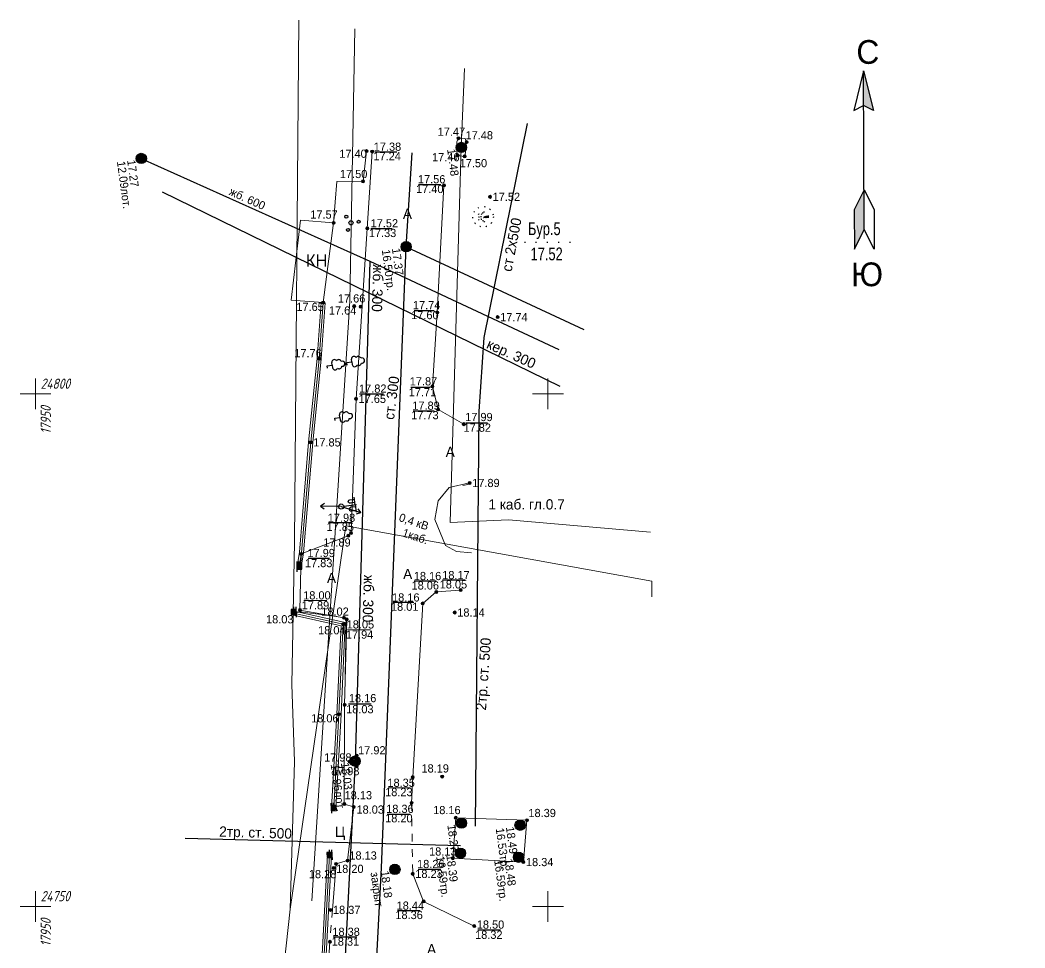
# Model space of a CAD drawing. Header units: metres. Extents: x 17798 to 18902, y 24284 to 24836.
# Drawn here: x 17948.5 to 18046.5, y 24746 to 24836.5 of the extents above; entities that cross this region are included whole.
import ezdxf

# ---------------------------------------------------------------- set-up
doc = ezdxf.new("R2010")
doc.units = ezdxf.units.M
doc.linetypes.add('CONTI', pattern=[1, 0, 1])
doc.linetypes.add('g5_01_5x1_5', pattern=[3, 1.5, -1.5])
for name, color, linetype in [('02_Сетка', 7, 'Continuous'), ('03_Здания и строения', 7, 'Continuous'), ('06_Инженерно-технические сооружения', 7, 'Continuous'), ('07_Объекты электропередачи', 7, 'Continuous'), ('10_Границы покрытий и угодий', 7, 'Continuous'), ('13_Растительность', 7, 'Continuous'), ('14_Ограждения', 7, 'Continuous'), ('19_Горизонтали', 7, 'Continuous'), ('30_Канализация', 7, 'Continuous'), ('31_Водопровод', 7, 'Continuous'), ('32_Теплосеть', 7, 'Continuous'), ('35_Телефон', 7, 'Continuous'), ('38_Кабели высокого напряжения', 7, 'Continuous'), ('44_Крышки колодцев', 7, 'Continuous'), ('45_Номера колодцев', 7, 'Continuous'), ('61_Отметки высоты поверхности', 7, 'Continuous'), ('BORE', 7, 'CONTI')]:
    doc.layers.add(name, color=color, linetype=linetype)
doc.styles.add('LIKE11', font='bm431.shx')
doc.styles.add('LIKE14', font='p131.shx')
doc.styles.add('LIKE17', font='d431.shx')
doc.styles.add('LIKE32', font='peteri.shx')
doc.styles.add('Line_GUGK', font='bm431.ttf', dxfattribs={"height": 1})
doc.styles.add('SHRFT', font='TXT', dxfattribs={"width": 0.75})
doc.styles.get("Standard").update_dxf_attribs({"font": 'SPDS.shx', "oblique": 15, "height": 2})
doc.linetypes.add('133_2', pattern='A,4,[27,GUGK_2005.shx,S=0.800000011920929,R=0,X=0,Y=0],4,-2', length=10)
doc.linetypes.add('g5_119_1', pattern='A,8,-2,[31,GUGK_2005.shx,S=0.2000000029802322,R=0,X=0,Y=0],0.699999988079071,[31,GUGK_2005.shx,S=0.1599999964237213,R=0,X=0,Y=0],6.599999904632568,[31,GUGK_2005.shx,S=0.1599999964237213,R=180.0000050089563,X=0,Y=0],0.699999988079071,[31,GUGK_2005.shx,S=0.2000000029802322,R=180.0000050089563,X=0,Y=0],-2', length=19.99999988079071)
doc.linetypes.add('g5_122_k', pattern='A,2,-2,3,-0.6000000238418579,["К",Line_GUGK,S=2,R=0,X=0,Y=-1],-3,3,-2,8,-2,8,-2,6', length=41.60000002384186)
doc.linetypes.add('g5_122_kl', pattern='A,2,-2,3,-0.6000000238418579,["Кл",Line_GUGK,S=2,R=0,X=0,Y=-1],-5,3,-2,8,-2,8,-2,6', length=43.60000002384186)
doc.linetypes.add('g5_122_t', pattern='A,2,-2,3,-0.6000000238418579,["Т",Line_GUGK,S=2,R=0,X=0,Y=-1],-2.799999952316284,3,-2,8,-2,8,-2,6', length=41.39999997615814)
doc.linetypes.add('g5_122_v', pattern='A,2,-2,3,-0.6000000238418579,["В",Line_GUGK,S=2,R=0,X=0,Y=-1],-2.799999952316284,3,-2,8,-2,8,-2,6', length=41.39999997615814)
doc.linetypes.add('g5_472', pattern='A,0,-8,[25,GUGK_2005.shx,S=0.800000011920929,R=0,X=0,Y=-0.4000000059604645],0', length=8)
doc.linetypes.add('g5_475_1', pattern='A,2.5,[25,GUGK_2005.shx,S=0.800000011920929,R=0,X=0,Y=0],2.5', length=5)

# ---------------------------------------------------------------- blocks, each defined once
blk = doc.blocks.new('g5_115_1')
at = {"color": 0, "flags": 128}
for points in [[(0, 0), (4, 0)], [(3.293582807424627, -0.503222860631241), (4, -9.796850830579018e-16), (3.293582807424627, 0.5032228606312392)]]:
    blk.add_lwpolyline(points, dxfattribs=at)
blk = doc.blocks.new('g5_117sv')
h = blk.add_hatch(color=255)
h.paths.add_polyline_path([(-0.07500000000000001, 0.9219544457292888, 0.3906343281269073), (-0.9250000000000002, 0, 0.1110604181885719), (-0.835935971133566, -0.3960253175808115), (-0.07500000000000012, 0.04330127018922182)])
h.paths.add_polyline_path([(0.07499999999999987, 0.04330127018922178), (0.8359359711335653, -0.3960253175808117, 0.1110604181885719), (0.9249999999999999, 0, 0.3906343281269073), (0.07499999999999998, 0.9219544457292888)])
h.paths.add_polyline_path([(-0.7609359711335658, -0.5259291281484773, 0.5244473814964294), (0.7609359711335655, -0.5259291281484775), (-1.2206457251357e-16, -0.08660254037844396)])
at = {"color": 0, "flags": 128}
for points in [[(0, 1), (0, 0)], [(-1.792641566988417e-16, -1.236580199558515e-16), (-0.8660254037844389, -0.5)], [(0.8660254037844385, -0.5000000000000002), (-1.792641566988417e-16, -1.236580199558515e-16)]]:
    blk.add_lwpolyline(points, dxfattribs=at)
at = {"color": 0}
blk.add_circle((-6.123031769111886e-17, 0), 1, dxfattribs=at)
at = {"style": 'LIKE11', "flags": 8}
for tag, p in [('Номер', (-1.792641566988417e-16, 1.699999988079071)), ('Отметка кольца люка', (5.352844953443398e-16, -2.800000011920929)), ('Отметка земли (возле него)', (5.352844953443398e-16, -4.800000011920929)), ('Верх прокладки', (5.352844953443398e-16, -6.800000011920929)), ('Низ прокладки', (5.352844953443398e-16, -8.800000011920929))]:
    blk.add_attdef(tag, p, '', height=1.600000023841858, dxfattribs=at)
blk = doc.blocks.new('g5_117t')
h = blk.add_hatch(color=255)
h.paths.add_polyline_path([(-0.07500000000000022, -0.07499999999999986), (-0.9219544457292889, -0.0749999999999998, 0.3674260079860687), (-0.07500000000000029, -0.9219544457292886)])
h.paths.add_polyline_path([(0.07499999999999969, -0.9219544457292886, 0.3674260079860687), (0.9219544457292886, -0.07499999999999993), (0.07499999999999979, -0.07499999999999989)])
h.paths.add_polyline_path([(0.9219544457292886, 0.07500000000000005, 0.9219544529914856), (-0.9219544457292889, 0.07500000000000018)])
at = {"color": 0, "flags": 128}
for points in [[(-1, 1.836909530733566e-16), (0.9999999999999999, 1.836909530733566e-16)], [(-2.947132555358722e-16, -0.9999999999999999), (-2.947132555358722e-16, 1.224606353822378e-16)]]:
    blk.add_lwpolyline(points, dxfattribs=at)
at = {"color": 0}
blk.add_circle((-1.110223024625157e-16, 6.123031769111888e-17), 1, dxfattribs=at)
at = {"style": 'LIKE11', "flags": 8}
for tag, p in [('Номер', (-2.947132555358722e-16, 1.699999988079071)), ('Отметка кольца люка', (4.198353965073093e-16, -2.800000011920929)), ('Отметка земли (возле него)', (4.198353965073093e-16, -4.800000011920929)), ('Верх прокладки', (4.198353965073093e-16, -6.800000011920929)), ('Низ прокладки', (4.198353965073093e-16, -8.800000011920929))]:
    blk.add_attdef(tag, p, '', height=1.600000023841858, dxfattribs=at)
blk = doc.blocks.new('g5_395_1')
h = blk.add_hatch(color=0)
h.paths.add_polyline_path([(0.2999999999999997, 1.5, 1), (-0.3000000000000003, 1.5, 1)])
h.paths.add_polyline_path([(-1.599038105676658, -0.7499999999999993, 1), (-0.9990381056766585, -0.7499999999999993, 1)])
h.paths.add_polyline_path([(1.599038105676658, -0.7499999999999993, 1), (0.9990381056766584, -0.7499999999999993, 1)])
at = {"color": 0}
for centre, radius in [((0, 0), 0.4000000059604645), ((-3.216285744678249e-16, 1.5), 0.300000011920929), ((-1.299038105676658, -0.7499999999999993), 0.300000011920929), ((1.299038105676658, -0.7499999999999993), 0.300000011920929)]:
    blk.add_circle(centre, radius, dxfattribs=at)
blk = doc.blocks.new('g5_117v')
h = blk.add_hatch(color=255)
h.paths.add_polyline_path([(-0.9219544457292888, 0.07500000000000012), (0.9219544457292888, 0.075, 0.9219544529914856)])
h.paths.add_polyline_path([(0.9219544457292888, -0.07499999999999998), (-0.9219544457292888, -0.07499999999999987, 0.9219544529914856)])
at = {"color": 0}
blk.add_line((-1, 1.224606353822377e-16), (1, 1.224606353822377e-16), dxfattribs=at)
blk.add_circle((0, 0), 1, dxfattribs=at)
at = {"style": 'LIKE11', "flags": 8}
for tag, p in [('Номер', (0, 1.699999988079071)), ('Отметка кольца люка', (7.145486520431816e-16, -2.800000011920929)), ('Отметка земли (возле него)', (7.145486520431816e-16, -4.800000011920929)), ('Верх прокладки', (7.145486520431816e-16, -6.800000011920929)), ('Низ прокладки', (7.145486520431816e-16, -8.800000011920929))]:
    blk.add_attdef(tag, p, '', height=1.600000023841858, dxfattribs=at)
blk = doc.blocks.new('g5_388_1')
at = {"color": 0, "flags": 128}
blk.add_lwpolyline([(0, 0.99423149460381), (0.513141325947899, 0.99423149460381, 0.7980424165725708), (0.729456388550349, 1.94501724603264, 0.6363283395767212), (0.462796798938016, 2.81074059364795, 0.5330644249916077), (0, 3.5, 0.5330644249916077), (-0.462796798938011, 2.81074059364795, 0.6363283395767212), (-0.729456388550344, 1.94501724603264, 0.7980424165725708), (-0.513141325947899, 0.99423149460381)], format="xyb", dxfattribs=at)
for points in [[(0, 0.99423149460381), (-0.513141325947899, 0.99423149460381)], [(0.5, 0), (0, 0), (0, 0.99423149460381)]]:
    blk.add_lwpolyline(points, dxfattribs=at)
at = {"style": 'LIKE11', "flags": 8}
for tag, p in [('Описание', (-14.18582778595089, 0.838153843312421)), ('Метрические данные', (1.49018894412265, 0.457040420709325))]:
    blk.add_attdef(tag, p, '', height=2, dxfattribs=at)
blk = doc.blocks.new('g5_110_1e')
h = blk.add_hatch(color=255)
edge = h.paths.add_edge_path()
edge.add_arc((0, 0), 0.425000011920929, 0, 360.0000100179126)
at = {"color": 0}
for p, q in [((9.18454765366783e-17, 2.75), (-1.5, 2.75)), ((3.061515884555943e-17, 0.5), (3.061515884555943e-17, 3)), ((-3.061515884555943e-17, 2.75), (1.5, 2.75))]:
    blk.add_line(p, q, dxfattribs=at)
at = {"color": 0, "flags": 128}
for points in [[(-0.3999999999999999, 2.75), (-0.3999999999999999, 1.864005494464025, -1.040015697479248), (-1.1, 1.864005494464025), (-1.1, 2.75)], [(0.4, 2.75), (0.4, 1.864005494464025, 1.040015697479248), (1.1, 1.864005494464025), (1.1, 2.75)]]:
    blk.add_lwpolyline(points, format="xyb", dxfattribs=at)
at = {"color": 0}
blk.add_circle((0, 0), 0.5, dxfattribs=at)
blk = doc.blocks.new('g5_474a_2')
h = blk.add_hatch(color=255)
h.paths.add_polyline_path([(0.425, 0.4249999999999999), (-0.425, 0.425), (-0.425, -0.4249999999999998), (0.4249999999999998, -0.425)])
edge = h.paths.add_edge_path(flags=16)
edge.add_arc((0, 0), 0.1949999928474426, 180.0000050089563, 540.0000013664907)
h = blk.add_hatch(color=0)
edge = h.paths.add_edge_path()
edge.add_arc((0, 0), 0.119999997317791, 0, 360.0000100179126)
at = {"color": 0}
blk.add_line((-6.123031769111886e-17, -0.5), (-6.123031769111886e-17, -1), dxfattribs=at)
at = {"color": 0, "flags": 128}
blk.add_lwpolyline([(0.5000000000000001, 0.4999999999999999), (-0.4999999999999999, 0.4999999999999999), (-0.4999999999999999, -0.4999999999999999), (0.4999999999999999, -0.4999999999999999)], close=True, dxfattribs=at)
blk.add_lwpolyline([(0.4999999999999998, -1), (0.4999999999999998, 0.9999999999999998)], dxfattribs=at)
at = {"color": 0}
blk.add_circle((0, 0), 0.119999997317791, dxfattribs=at)
blk = doc.blocks.new('g5_474a_1')
h = blk.add_hatch(color=255)
h.paths.add_polyline_path([(-0.425, -0.425), (0.425, -0.425), (0.425, 0.4249999999999998), (-0.4249999999999998, 0.425)])
edge = h.paths.add_edge_path(flags=16)
edge.add_arc((0, 0), 0.1949999928474426, 0, 360.0000100179126)
h = blk.add_hatch(color=0)
edge = h.paths.add_edge_path()
edge.add_arc((0, 0), 0.119999997317791, 0, 360.0000100179126)
at = {"color": 0}
blk.add_line((0, 0.5), (0, 1), dxfattribs=at)
at = {"color": 0, "flags": 128}
blk.add_lwpolyline([(-0.5, -0.5), (0.5, -0.5), (0.5, 0.5), (-0.5, 0.5)], close=True, dxfattribs=at)
blk.add_lwpolyline([(0.5, -1), (0.5, 1)], dxfattribs=at)
at = {"color": 0}
blk.add_circle((0, 0), 0.119999997317791, dxfattribs=at)
blk = doc.blocks.new('g5_117d')
h = blk.add_hatch(color=255)
h.paths.add_polyline_path([(0.325, 0.475), (0.3250000000000001, 0.8660254037844387, 0.1814602911472321), (-0.325, 0.8660254037844386), (-0.325, 0.4750000000000001)])
h.paths.add_polyline_path([(-0.7937253933193772, 0.4750000000000001), (-0.475, 0.475), (-0.475, 0.7937253933193772, 0.1236868873238564)])
h.paths.add_polyline_path([(0.4750000000000001, 0.4750000000000001), (0.7937253933193772, 0.4750000000000001, 0.1236868873238564), (0.4750000000000001, 0.7937253933193771)])
h.paths.add_polyline_path([(0.4749999999999999, -0.3250000000000001), (0.8660254037844387, -0.3250000000000001, 0.08999530971050262), (0.925, 0, 0.08999530971050262), (0.8660254037844386, 0.325), (0.475, 0.3250000000000001)])
h.paths.add_polyline_path([(0.325, 0.325), (-0.325, 0.3250000000000001), (-0.3250000000000001, -0.325), (0.3249999999999999, -0.325)])
h.paths.add_polyline_path([(-0.475, 0.3250000000000001), (-0.8660254037844386, 0.3250000000000001, 0.08999530971050262), (-0.925, 0, 0.08999530971050262), (-0.8660254037844386, -0.325), (-0.4750000000000001, -0.325)])
h.paths.add_polyline_path([(-0.4750000000000002, -0.7937253933193771), (-0.4750000000000001, -0.4749999999999999), (-0.7937253933193774, -0.4749999999999998, 0.1236868873238564)])
h.paths.add_polyline_path([(-0.3250000000000002, -0.475), (-0.3250000000000002, -0.8660254037844386, 0.1814602911472321), (0.3249999999999998, -0.8660254037844387), (0.3249999999999998, -0.4749999999999999)])
h.paths.add_polyline_path([(0.7937253933193772, -0.475), (0.4749999999999999, -0.475), (0.4749999999999999, -0.7937253933193774, 0.1236868873238564)])
at = {"color": 0, "flags": 128}
for points in [[(-0.916515138991168, 0.4000000000000001), (0.9165151389911679, 0.4000000000000001)], [(-0.4, 0.9165151389911679), (-0.4, -0.9165151389911681)], [(0.4000000000000001, 0.9165151389911681), (0.4000000000000001, -0.9165151389911681)], [(-0.9165151389911681, -0.3999999999999999), (0.9165151389911679, -0.3999999999999999)]]:
    blk.add_lwpolyline(points, dxfattribs=at)
at = {"color": 0}
blk.add_circle((0, 0), 1, dxfattribs=at)
at = {"style": 'LIKE11', "flags": 8}
for tag, p in [('Номер', (0, 1.699999988079071)), ('Отметка кольца люка', (7.145486520431816e-16, -2.800000011920929)), ('Отметка земли (возле него)', (7.145486520431816e-16, -4.800000011920929)), ('Верх прокладки', (7.145486520431816e-16, -6.800000011920929)), ('Низ прокладки', (7.145486520431816e-16, -8.800000011920929))]:
    blk.add_attdef(tag, p, '', height=1.600000023841858, dxfattribs=at)
blk = doc.blocks.new('g5_117')
h = blk.add_hatch(color=255)
h.paths.add_polyline_path([(-0.5988872319312737, 0.7049532491092559), (0.7049532491092555, -0.5988872319312739, 0.1778988540172577), (0.925, 0, 0.6392149925231934)])
h.paths.add_polyline_path([(-0.704953249109256, 0.598887231931274, 0.1778988540172577), (-0.925, 0, 0.6392149925231934), (0.5988872319312736, -0.704953249109256)])
at = {"color": 0, "flags": 128}
blk.add_lwpolyline([(0.7071067811865475, -0.7071067811865479), (-0.7071067811865475, 0.7071067811865476)], dxfattribs=at)
at = {"color": 0}
blk.add_circle((0, 0), 1, dxfattribs=at)
at = {"style": 'LIKE11', "flags": 8}
for tag, p, height in [('Номер', (-5.92088016660944e-16, 1.699999988079071), 1.600000023841858), ('Текст', (1.777684914136508, -0.8024479232955908), 2), ('Отметка кольца люка', (1.224606353822377e-16, -2.800000011920929), 1.600000023841858), ('Отметка земли (возле него)', (1.224606353822377e-16, -4.800000011920929), 1.600000023841858), ('Верх прокладки', (1.224606353822377e-16, -6.800000011920929), 1.600000023841858), ('Низ прокладки', (1.224606353822377e-16, -8.800000011920929), 1.600000023841858)]:
    blk.add_attdef(tag, p, '', height=height, dxfattribs=at)
blk = doc.blocks.new('g5_012')
at = {"color": 92, "linetype": 'ByBlock', "lineweight": -2}
for p, q in [((0, -3), (0, 3)), ((-3, 0), (3, 0))]:
    blk.add_line(p, q, dxfattribs=at)
blk = doc.blocks.new('g5_330')
at = {"linetype": 'ByBlock', "lineweight": -2}
blk.add_hatch(color=0, dxfattribs=at).paths.add_polyline_path([(-0.3, 0, 1), (0.3, 0, 1)])
at = {"color": 0, "linetype": 'ByBlock', "lineweight": -2}
blk.add_circle((0, 0), 0.3, dxfattribs=at)
at = {"color": 0, "linetype": 'ByBlock', "lineweight": 15, "flags": 12}
for tag, p in [('number', (-7.619999885559082, -0.800000011920929)), ('z', (0.5, -0.800000011920929))]:
    blk.add_attdef(tag, p, '', height=1.600000023841858, dxfattribs=at)
blk = doc.blocks.new('A$C382B7D53')
for points in [[(0, 7.8125), (0.625, 7.5), (0, 10)], [(0, 2.5), (-0.625, 1.25), (-0.625, -1.25), (0, 0)]]:
    blk.add_hatch(color=0).paths.add_polyline_path(points)
at = {"color": 0}
blk.add_line((0, 0), (0, 10), dxfattribs=at)
for points in [[(0, 10), (-0.625, 7.5), (0, 7.8125)], [(0, 10), (0.625, 7.5), (0, 7.8125)], [(0, 2.5), (-0.625, 1.25), (-0.625, -1.25), (0, 0)], [(0, 2.5), (0.625, 1.25), (0.625, -1.25), (0, 0)]]:
    blk.add_lwpolyline(points, dxfattribs=at)
at = {"color": 0, "style": 'LIKE17'}
for s, p in [('С', (-0.4412730571268639, 10.445913590695)), ('Ю', (-0.8493993782390135, -3.584427404883172))]:
    blk.add_text(s, height=1.5, dxfattribs=at).set_placement(p)
blk = doc.blocks.new('BL_985')
at = {"color": 0}
for radius in [2, 1, 0.8, 0.6, 0.4, 0.2]:
    blk.add_circle((0, 0), radius, dxfattribs=at)

msp = doc.modelspace()

# ---------------------------------------------------------------- linework, layer by layer
at = {"layer": '03_Здания и строения', "color": 7, "linetype": 'Continuous', "lineweight": 20, "ltscale": 0.5, "flags": 128}
msp.add_lwpolyline([(17979.089, 24816.689), (17978.06700004482, 24808.91800009155), (17974.95089413071, 24809.1408737793), (17975.86785842323, 24816.95340927386), (17979.089, 24816.689)], dxfattribs=at)
at = {"layer": '06_Инженерно-технические сооружения', "color": 7, "linetype": 'Continuous', "lineweight": 20, "ltscale": 0.5, "flags": 128}
for points in [[(17991.273, 24824.947), (17991.1099999975, 24824.58399999452), (17991.12000000286, 24823.60699996662), (17991.18299999642, 24823.27400002193), (17991.86500000763, 24823.18099996758), (17991.95999997664, 24823.51700005245), (17992.06300002146, 24824.56799999189), (17991.92321371842, 24824.9193069109), (17991.273, 24824.947)], [(17980.641, 24764.126), (17981.3340000186, 24764.71899999475), (17981.34400000906, 24763.67999999023), (17980.641, 24764.126)], [(17997.601, 24754.33), (17990.71100013351, 24754.70000000477), (17991.00399987793, 24758.65299995423), (17997.94899998999, 24758.41099985123), (17997.601, 24754.33)]]:
    msp.add_lwpolyline(points, dxfattribs=at)
at = {"layer": '10_Границы покрытий и угодий', "color": 7, "linetype": 'Continuous', "lineweight": 20, "ltscale": 0.5, "flags": 128}
for points in [[(17982.849, 24823.645), (17982.37299998903, 24816.15399982452), (17981.27100005054, 24799.52200080872), (17980.78900005722, 24786.42700149536), (17980.51499988937, 24786.1630015564), (17975.92600014114, 24784.395), (17975.79899980926, 24778.91500045776), (17980.09599997902, 24778.1630015564), (17980.35999991798, 24778.00400115967), (17980.15899994278, 24769.66699935913), (17980.13100006485, 24759.99100067139), (17981.05299999618, 24759.70600082398), (17980.44499995613, 24754.47600128174), (17979.33100011253, 24754.1509967041), (17978.97257616424, 24749.65919067383)], [(17989.853, 24820.345), (17989.20300002384, 24807.94999954224), (17988.72699995327, 24800.73700019837), (17989.27999998617, 24798.49300071716), (17991.77400000381, 24797.05499908447)], [(17992.35798806309, 24791.31543654018), (17990.37374073624, 24790.87312170677), (17989.28840488553, 24789.57966917567), (17988.96674031376, 24787.75542014651), (17990.01261014104, 24785.2184478622), (17991.05997604489, 24784.61375063472), (17992.53625335157, 24784.48459309154)], [(17991.478, 24780.866), (17989.10500009346, 24780.68099999762), (17987.77900011825, 24779.56100005245), (17986.80999977875, 24762.61500054932), (17986.68899996567, 24760.09199983216)], [(17986.804, 24753.18), (17987.87100003147, 24750.49200003624), (17992.80300007248, 24748.08999984741)], [(17978.724, 24746.544), (17978.08999999666, 24736.86500009918), (17977.26099994087, 24724.00999960327), (17976.65700008774, 24714.82500013733), (17977.59700002575, 24714.07800039673), (17976.44400002861, 24712.59999975586), (17975.12800004387, 24711.16200003052), (17973.45400001907, 24709.93599829102), (17972.38399984741, 24709.59999975586), (17971.27500011825, 24709.50900015259)]]:
    msp.add_lwpolyline(points, dxfattribs=at)
at = {"layer": '10_Границы покрытий и угодий', "color": 7, "linetype": 'g5_01_5x1_5', "lineweight": 20, "ltscale": 0.5, "flags": 128}
for points in [[(17986.689, 24760.092), (17986.80400000208, 24753.17999982071)], [(17978.97257622804, 24749.65918841312), (17978.72400000419, 24746.5440000529)]]:
    msp.add_lwpolyline(points, dxfattribs=at)
at = {"layer": '14_Ограждения', "color": 7, "linetype": 'g5_475_1', "lineweight": 20, "ltscale": 0.5, "flags": 128}
msp.add_lwpolyline([(17979.089, 24816.689), (17979.39698023939, 24820.73031793976), (17981.95799995804, 24820.75099979782), (17982.30200005913, 24823.69400011444)], dxfattribs=at)
at = {"layer": '14_Ограждения', "color": 7, "linetype": 'Continuous', "lineweight": 20, "ltscale": 0.5, "flags": 128}
for points in [[(17975.54147288942, 24783.17635350719), (17975.76029876241, 24784.55495657444), (17976.64883682871, 24795.2933745575), (17977.479716815, 24803.45619537354), (17977.86749974632, 24808.93212844849)], [(17975.93652711058, 24783.11364649281), (17976.15770123148, 24784.50704349995), (17977.04716304684, 24795.25662567139), (17977.87828318024, 24803.42180587769), (17978.26650039101, 24808.90387298584)], [(17978.89331712353, 24759.61025834323), (17979.40926087427, 24768.76126100921), (17979.80844361115, 24777.37066175842), (17975.17344052124, 24778.41243460083), (17975.03409296799, 24778.6045847168)], [(17979.29268287647, 24759.58774165676), (17979.80873907137, 24768.74073984527), (17980.22355634499, 24777.68733885193), (17975.40855938721, 24778.76956655884), (17975.35790664482, 24778.83941366577)], [(17971.72473429719, 24719.89747752166), (17976.72019235992, 24719.28687511301), (17977.91163437271, 24736.77283029175), (17978.89271109009, 24755.01626138306)], [(17971.77326570281, 24720.29452247834), (17976.34980718994, 24719.7351249001), (17977.51236526871, 24736.7971680603), (17978.49328844452, 24755.03773812866)]]:
    msp.add_lwpolyline(points, dxfattribs=at)
at = {"layer": '14_Ограждения', "color": 7, "linetype": 'g5_472', "lineweight": 20, "ltscale": 0.5, "flags": 128}
for points in [[(17975.739, 24783.145), (17975.95899999881, 24784.53100003719), (17976.84799996758, 24795.27500011444), (17977.67900005722, 24803.43900062561), (17978.06700006867, 24808.91800071716)], [(17979.093, 24759.599), (17979.60899997282, 24768.75100042724), (17980.01599997807, 24777.52900030517), (17975.29099995422, 24778.59100057983), (17975.19599992561, 24778.72199919128)], [(17971.749, 24720.096), (17976.53499977493, 24719.51100002146), (17977.71199982071, 24736.78499917603), (17978.6929997673, 24755.02699975586)]]:
    msp.add_lwpolyline(points, dxfattribs=at)
at = {"layer": '19_Горизонтали', "color": 42, "linetype": 'Continuous', "lineweight": 20, "ltscale": 0.5, "elevation": 18, "flags": 128}
msp.add_lwpolyline([(17992.34959909295, 24791.19849720989), (17991.6889545617, 24791.06168690716)], dxfattribs=at)
for points in [[(17979.41393014764, 24778.28235951458), (17976.05437883093, 24778.72225025247, 0.0992095097899437), (17975.53070566033, 24778.68680897747), (17975.27242013787, 24778.61661854778)], [(17980.16200754022, 24778.12324086223), (17980.22934457635, 24778.04694691692, -0.1860496252775192), (17980.2953925964, 24777.86890140669), (17980.2274677453, 24772.50709095989)], [(17981.27159616326, 24763.89637318645), (17981.24750253533, 24764.11973134075, 0.5196579694747925), (17981.02147878492, 24764.24463344581), (17981.01955148553, 24764.24369374309, 0.609620988368988), (17981.01493654241, 24764.03594763988), (17981.27159616326, 24763.89637318645)]]:
    msp.add_lwpolyline(points, format="xyb", dxfattribs=at)
at = {"layer": '30_Канализация', "color": 42, "linetype": 'g5_122_kl', "lineweight": 30, "ltscale": 0.5, "flags": 128}
for points in [[(17960.3251893347, 24822.9784456083), (17982.62037633116, 24812.94743116586)], [(17982.62037618556, 24812.94743083299), (17981.17599995532, 24764.18200038255)], [(17982.62037618556, 24812.94743083299), (18001.0715575973, 24804.34350035966)], [(17981.176, 24764.182), (17973.76000011063, 24619.6879967041), (18068.14867913818, 24564.86696704102), (18224.58759057617, 24482.32741625977), (18357.92499291992, 24375.33501513672), (18432.45169580078, 24314.74266894531), (18453.23700463867, 24297.96999438477), (18504.48727929687, 24313.98333056641), (18591.35513818359, 24418.31029589844), (18643.87698876953, 24411.19551928711), (18665.86996972656, 24407.07601245117), (18685.74106347656, 24402.10665209961)]]:
    msp.add_lwpolyline(points, dxfattribs=at)
at = {"layer": '30_Канализация', "color": 12, "linetype": 'g5_122_k', "lineweight": 30, "ltscale": 0.5, "flags": 128}
msp.add_lwpolyline([(17962.34829779297, 24819.72900091764), (18001.15298147827, 24800.75335966703)], dxfattribs=at)
at = {"layer": '31_Водопровод', "color": 94, "linetype": 'g5_122_v', "lineweight": 30, "ltscale": 0.5, "flags": 128}
for points in [[(17976.51225353481, 24598.31155924671), (17978.20799995662, 24617.69399981373), (17978.02100003959, 24619.72599940174), (17978.29900003673, 24650.02900080555), (17979.82599998714, 24670.54199747913), (17981.53937793971, 24711.39112620228), (17983.77367473842, 24753.75099711292), (17986.16100002528, 24814.36400370472), (17986.75273777248, 24823.51189188831)], [(17986.161, 24814.364), (18003.51280664063, 24806.27271620178)]]:
    msp.add_lwpolyline(points, dxfattribs=at)
at = {"layer": '32_Теплосеть', "color": 5, "linetype": 'g5_122_t', "lineweight": 30, "ltscale": 0.5, "flags": 128}
for points in [[(17997.97148565245, 24826.38939633424), (17993.7534060855, 24805.49168362672), (17993.23994878722, 24798.2721210962), (17992.89259437514, 24757.83862271363)], [(17991.465, 24755.92611322791), (17964.59910186768, 24756.6416408816)]]:
    msp.add_lwpolyline(points, dxfattribs=at)
at = {"layer": '35_Телефон', "color": 6, "linetype": '133_2', "lineweight": 20, "ltscale": 0.5, "flags": 128}
msp.add_lwpolyline([(18009.99029605208, 24786.52216760218), (17996.14864413558, 24787.73315648138), (17990.44902484236, 24787.44766757786), (17991.5460001689, 24824.04900018274), (17991.85049693404, 24831.76589623987)], dxfattribs=at)
at = {"layer": '38_Кабели высокого напряжения', "color": 1, "linetype": 'g5_119_1', "lineweight": 20, "ltscale": 0.5, "flags": 128}
for points in [[(17975.67962440712, 24836.47405348148), (17975.26863551003, 24785.54766569462), (17975.00059929353, 24771.66339216556), (17975.26863551003, 24764.13156996097), (17974.84801348907, 24749.72677717533)], [(17981.14324014501, 24835.63608519445), (17980.66726874427, 24809.04448859106), (17976.94719283895, 24750.54586760412)], [(18010.13549963208, 24780.22104768253), (18010.13750537168, 24781.72756390072), (17980.29149786206, 24787.12702683903), (17974.84801260205, 24749.72677354313)], [(17952.1093523928, 24719.62296037174), (17971.21985272849, 24716.3755314777), (17974.84801320517, 24749.72677354313)]]:
    msp.add_lwpolyline(points, dxfattribs=at)
at = {"layer": '61_Отметки высоты поверхности', "flags": 128}
for points in [[(17983.09906765197, 24823.62090348691), (17985.24121506459, 24823.61364197025)], [(17987.35200378209, 24820.42349248793), (17989.53590491547, 24820.42893862541)], [(17982.70432946592, 24816.14924130065), (17984.80790007133, 24816.14107209441)], [(17986.95428990554, 24808.1546196319), (17988.90037636854, 24808.14735811525)], [(17981.62555613426, 24800.00116558608), (17983.94152610176, 24800.00116558608)], [(17986.62151521643, 24800.66763736923), (17988.48954037541, 24800.67308350672)], [(17986.85509400209, 24798.35544944166), (17988.90284169823, 24798.36634171663)], [(17991.97808653009, 24797.17914350942), (17994.09844939276, 24797.16946148722)], [(17978.57215160672, 24787.46120110896), (17980.81868332123, 24787.46120110896)], [(17976.59872467855, 24783.97686904946), (17978.69972349681, 24783.97686904946)], [(17986.95679684297, 24781.75139800557), (17989.08283276553, 24781.76671526726)], [(17989.72286738176, 24781.85147078194), (17991.90404544639, 24781.85453423427)], [(17976.19355728372, 24779.84772190643), (17978.42102751703, 24779.86406031891)], [(17984.88971031601, 24779.68023948231), (17986.91975806531, 24779.68023948231)], [(17980.45425217983, 24777.00771248715), (17982.6980608256, 24776.99682021216)], [(17980.54999662162, 24769.76611644547), (17982.7638515112, 24769.76611644547)], [(17984.41162747406, 24761.58336770635), (17986.56012871376, 24761.5956215157)], [(17984.30134318989, 24759.01672413271), (17986.55604411064, 24759.00583185774)], [(17987.32478621467, 24753.63685939604), (17989.54136417299, 24753.63685939604)], [(17985.33332787941, 24749.6038054829), (17987.52369630107, 24749.60993238758)], [(17979.03077686489, 24747.0312068306), (17981.35446219385, 24747.0312068306)], [(17993.14921594436, 24747.7206437597), (17995.37532464329, 24747.70838995036)]]:
    msp.add_lwpolyline(points, dxfattribs=at)
at = {"layer": 'BORE', "color": 5}
msp.add_line((17997.69472347771, 24814.80561169824), (18002.28847347771, 24814.80561169824), dxfattribs=at)

# ---------------------------------------------------------------- block references
at = {"xscale": 1.546400786235092, "yscale": 1.546400786235092, "zscale": 1.546400786235092, "rotation": 0.2732442441162334}
msp.add_blockref('A$C382B7D53', (18030.84890078145, 24816.04904847657), dxfattribs=at)
at = {"layer": '02_Сетка', "color": 92, "linetype": 'Continuous', "lineweight": 15, "ltscale": 0.5, "xscale": 0.5, "yscale": 0.5}
for p in [(17950, 24800), (18000, 24800), (17950, 24750), (18000, 24750)]:
    msp.add_blockref('g5_012', p, dxfattribs=at)
at = {"layer": '07_Объекты электропередачи', "color": 7, "linetype": 'Continuous', "lineweight": 20, "xscale": 0.5, "yscale": 0.5, "zscale": 0.5}
for name, rotation in [('g5_115_1', 178.7974545829272), ('g5_110_1e', 277.5631784342272), ('g5_115_1', 343.1608889589199)]:
    msp.add_blockref(name, (17979.822, 24789.016, 17.914), dxfattribs=dict(at, rotation=rotation))
at = {"layer": '13_Растительность', "color": 92, "linetype": 'Continuous', "lineweight": 20, "xscale": 0.5, "yscale": 0.5, "zscale": 0.5, "rotation": 277.5631784342272}
for name, p in [('g5_395_1', (17980.78, 24816.699, 17.573)), ('g5_388_1', (17980.371, 24803.063, 17.698)), ('g5_388_1', (17978.462, 24802.75, 17.599)), ('g5_388_1', (17979.194, 24797.651, 17.659))]:
    msp.add_blockref(name, p, dxfattribs=at)
at = {"layer": '14_Ограждения', "color": 7, "linetype": 'Continuous', "lineweight": 20, "xscale": 0.5, "yscale": 0.5, "zscale": 0.5}
for name, p, rotation in [('g5_474a_2', (17975.739, 24783.145, 17.882), 180.5641203504204), ('g5_474a_1', (17975.196, 24778.722, 17.889), 0.5641563225990431), ('g5_474a_2', (17979.093, 24759.599, 18.198), 182.5631254751863), ('g5_474a_1', (17978.693, 24755.027, 18.245), 2.563161447365001)]:
    msp.add_blockref(name, p, dxfattribs=dict(at, rotation=rotation))
at = {"layer": '44_Крышки колодцев', "color": 7, "linetype": 'Continuous', "lineweight": 20, "xscale": 0.5, "yscale": 0.5, "zscale": 0.5, "rotation": 277.5631784342272}
for name, p in [('g5_117sv', (17991.546, 24824.049, 17.483)), ('g5_117d', (17960.3251893347, 24822.9784456083, 17.27)), ('g5_117v', (17986.161, 24814.364, 17.373)), ('g5_117d', (17981.176, 24764.182, 18.033)), ('g5_117t', (17991.566, 24758.123, 18.27)), ('g5_117t', (17997.28, 24757.921, 18.494)), ('g5_117t', (17991.465, 24755.187, 18.385)), ('g5_117t', (17997.128, 24754.8, 18.48)), ('g5_117', (17985.069, 24753.615, 18.183))]:
    msp.add_blockref(name, p, dxfattribs=at)
at = {"layer": '61_Отметки высоты поверхности', "color": 7, "linetype": 'Continuous', "lineweight": 20, "xscale": 0.5, "yscale": 0.5, "zscale": 0.5}
for p in [(17991.273, 24824.947, 17.468), (17992.063, 24824.568, 17.476), (17982.302, 24823.694, 17.398), (17982.849, 24823.645, 17.235), (17991.183, 24823.274, 17.463), (17991.865, 24823.181, 17.495), (17981.958, 24820.751, 17.496), (17989.853, 24820.345, 17.404), (17994.348, 24819.233, 17.52), (17979.089, 24816.689, 17.566), (17982.373, 24816.154, 17.331), (17978.067, 24808.918, 17.65), (17981.089, 24808.578, 17.644), (17981.727, 24808.512, 17.663), (17989.203, 24807.95, 17.605), (17995.086, 24807.496, 17.744), (17977.679, 24803.439, 17.758), (17988.727, 24800.737, 17.71), (17981.271, 24799.522, 17.652), (17989.28, 24798.493, 17.728), (17991.774, 24797.055, 17.815), (17976.848, 24795.275, 17.847), (17992.35798806309, 24791.31543654018, 17.89), (17980.515, 24786.163, 17.894), (17980.789, 24786.427, 17.847), (17975.926, 24784.395, 17.83), (17989.105, 24780.681, 18.06), (17991.478, 24780.866, 18.048), (17987.779, 24779.561, 18.007), (17975.291, 24778.591, 18.027), (17975.799, 24778.915, 17.894), (17980.096, 24778.163, 18.02), (17990.902, 24778.679, 18.145), (17980.016, 24777.529, 18.044), (17980.36, 24778.004, 17.94), (17980.159, 24769.667, 18.031), (17979.609, 24768.751, 18.064), (17981.334, 24764.719, 17.923), (17980.641, 24764.126, 17.984), (17981.344, 24763.68, 17.975), (17986.81, 24762.615, 18.229), (17989.678, 24762.666, 18.194), (17980.131, 24759.991, 18.13), (17981.053, 24759.706, 18.028), (17986.689, 24760.092, 18.204), (17991.004, 24758.653, 18.158), (17997.949, 24758.411, 18.39), (17990.711, 24754.7, 18.131), (17979.092, 24753.744, 18.283), (17979.331, 24754.151, 18.205), (17980.445, 24754.476, 18.134), (17997.601, 24754.33, 18.343), (17986.804, 24753.18, 18.225), (17987.871, 24750.492, 18.358), (17978.774, 24749.664, 18.368), (17992.803, 24748.09, 18.321), (17978.724, 24746.544, 18.308)]:
    msp.add_blockref('g5_330', p, dxfattribs=at)
at = {"layer": 'BORE', "color": 5, "lineweight": 60, "xscale": 0.5, "yscale": 0.5, "zscale": 0.5}
msp.add_blockref('BL_985', (17993.66909702481, 24817.2800320743), dxfattribs=at)

# ---------------------------------------------------------------- texts
at = {"layer": '02_Сетка', "color": 3, "linetype": 'Continuous', "lineweight": 15, "oblique": 15.00000041741303}
for s, p in [('24800', (17950.5, 24800.5)), ('24750', (17950.5, 24750.5))]:
    msp.add_text(s, height=1, dxfattribs=at).set_placement(p)
for p in [(17951.50000014862, 24796.09999994834), (17951.50000014862, 24746.09999994834)]:
    msp.add_text('17950', height=1, rotation=90.00000250447816, dxfattribs=at).set_placement(p)
at = {"layer": '03_Здания и строения', "color": 7, "linetype": 'Continuous', "lineweight": 15, "style": 'LIKE14'}
msp.add_text('КН', height=1.200000047683716, dxfattribs=at).set_placement((17976.38504817732, 24812.41459631326))
at = {"layer": '07_Объекты электропередачи', "color": 1, "linetype": 'Continuous', "lineweight": 20, "style": 'LIKE32'}
for s, p in [('0,4 кВ ', (17985.38649717496, 24787.62719738278)), ('1каб.', (17985.71387532143, 24786.1291822232))]:
    msp.add_text(s, height=0.800000011920929, rotation=341.5398938235791, dxfattribs=at).set_placement(p)
at = {"layer": '10_Границы покрытий и угодий', "color": 7, "linetype": 'Continuous', "lineweight": 15, "style": 'LIKE11'}
for s, p in [('А', (17985.84027699265, 24817.06069963464)), ('А', (17990.01819550612, 24793.8500412265)), ('А', (17978.43551658612, 24781.54495110561)), ('А', (17985.86730308473, 24781.92956776914)), ('Ц', (17979.22488973058, 24756.78188239439)), ('А', (17988.19857659799, 24745.33154471197))]:
    msp.add_text(s, height=1, dxfattribs=at).set_placement(p)
at = {"layer": '30_Канализация', "color": 42, "linetype": 'Continuous', "lineweight": 20}
for s, height, rotation, style, p in [('жб. 600', 0.800000011920929, 335.7761430698155, 'LIKE11', (17968.81011079169, 24819.45333726925)), ('жб. 300', 1, 268.3034636556842, 'LIKE32', (17982.94537122838, 24812.66097851492, 0.9599318023630801)), ('жб. 300', 1, 268.3034636556842, 'LIKE32', (17982.04796277533, 24782.36242452106, 12.16405355087244))]:
    msp.add_text(s, height=height, rotation=rotation, dxfattribs=dict(at, style=style)).set_placement(p)
at = {"layer": '30_Канализация', "color": 12, "linetype": 'Continuous', "lineweight": 20, "style": 'LIKE32'}
msp.add_text('кер. 300', height=1, rotation=335.7761430698155, dxfattribs=at).set_placement((17993.91657809285, 24804.50549633041))
at = {"layer": '31_Водопровод', "color": 94, "linetype": 'Continuous', "lineweight": 15, "style": 'LIKE32'}
msp.add_text('ст. 300', height=1, rotation=82.90627731552965, dxfattribs=at).set_placement((17984.97694739195, 24797.44165705534))
at = {"layer": '32_Теплосеть', "color": 5, "linetype": 'Continuous', "lineweight": 15, "style": 'LIKE32'}
for s, rotation, p in [('ст 2х500', 79.21005897447472, (17996.44305224481, 24811.86954566032)), ('2тр. ст. 500', 86.0079413497133, (17993.94976849123, 24769.09543636939)), ('2тр. ст. 500', 358.2536945716805, (17967.91041139956, 24756.81637787011))]:
    msp.add_text(s, height=1, rotation=rotation, dxfattribs=at).set_placement(p)
at = {"layer": '35_Телефон', "color": 6, "linetype": 'Continuous', "lineweight": 15, "style": 'LIKE32'}
msp.add_text('1 каб. гл.0.7', height=1, dxfattribs=at).set_placement((17994.18800366925, 24788.72658391702))
at = {"layer": '45_Номера колодцев', "color": 7, "linetype": 'Continuous', "lineweight": 15, "ltscale": 0.5, "style": 'LIKE17'}
for s, p in [('17.48', (17990.15817953052, 24823.86473290806)), ('12.09лот.', (17957.9460685341, 24822.66255916552)), ('17.27', (17958.93736886522, 24822.79417851636)), ('16.50тр.', (17983.78187919939, 24814.04811355723)), ('17.37', (17984.77317953052, 24814.17973290806)), ('15.96лот.', (17978.79687919939, 24763.86611355723)), ('18.03', (17979.78817953052, 24763.99773290806)), ('18.27', (17990.17817953052, 24757.93873290806)), ('18.49', (17995.89217953052, 24757.73673290806)), ('16.53тр.', (17994.90087919939, 24757.60511355722)), ('16.59тр.', (17989.08587919939, 24754.87111355723)), ('18.39', (17990.07717953052, 24755.00273290805)), ('16.59тр.', (17994.74887919939, 24754.48411355722)), ('18.48', (17995.74017953052, 24754.61573290805)), ('закрыт', (17982.68987919939, 24753.29911355723)), ('18.18', (17983.68117953051, 24753.43073290805))]:
    msp.add_text(s, height=0.800000011920929, rotation=277.5631784342272, dxfattribs=at).set_placement(p)
at = {"layer": '61_Отметки высоты поверхности', "color": 7, "linetype": 'Continuous', "lineweight": 15, "ltscale": 0.5, "style": 'LIKE17'}
for s, p in [('17.47', (17989.23641513946, 24825.18637019391)), ('17.48', (17991.95579160875, 24824.83743309326)), ('17.38', (17983.00293660166, 24823.72424562665)), ('17.40', (17979.64227321427, 24823.03745100257)), ('17.24', (17982.96952970978, 24822.79824161226)), ('17.46', (17988.6863295618, 24822.70104378885)), ('17.50', (17991.38373715344, 24822.11782052579)), ('17.50', (17979.70036534749, 24821.06231847296)), ('17.40', (17987.1278306811, 24819.60172803919)), ('17.56', (17987.31236068807, 24820.54835901713)), ('17.52', (17994.598, 24818.83299999404)), ('17.57', (17976.80923768982, 24817.09998263649)), ('17.52', (17982.69616025969, 24816.25135637859)), ('17.33', (17982.52052232565, 24815.30372845537)), ('17.66', (17979.50269633055, 24808.92064240253)), ('17.65', (17975.45059280231, 24808.09432740022)), ('17.74', (17986.82358260579, 24808.27080389835)), ('17.64', (17978.62485965071, 24807.74589037511)), ('17.60', (17986.65269043143, 24807.29612458435)), ('17.74', (17995.336, 24807.09599999404)), ('17.76', (17975.2497784291, 24803.58477238788)), ('17.82', (17981.56746400103, 24800.12143445564)), ('17.87', (17986.51561809858, 24800.83041636753)), ('17.65', (17981.521, 24799.12199999404)), ('17.71', (17986.40911585433, 24799.76539392509)), ('17.89', (17986.76311479116, 24798.45892605395)), ('17.73', (17986.65661254691, 24797.52945192237)), ('17.99', (17991.92262408192, 24797.35013280278)), ('17.82', (17991.75923995722, 24796.30992054224)), ('17.85', (17977.098, 24794.87499999404)), ('17.89', (17992.60798806309, 24790.91543653421)), ('17.98', (17978.51451331827, 24787.52337784531)), ('17.85', (17978.39651367268, 24786.63611127927)), ('17.89', (17978.07219394398, 24785.11199401429)), ('17.99', (17976.5313987649, 24784.08238516183)), ('17.83', (17976.28957233069, 24783.09884560222)), ('18.16', (17986.91209313109, 24781.83569967546)), ('18.17', (17989.68179442819, 24781.93021285315)), ('18.06', (17986.69002338836, 24780.9200134595)), ('18.05', (17989.43490286199, 24781.02252327153)), ('18.00', (17976.11731135887, 24779.95119851874)), ('18.16', (17984.79047499889, 24779.74664941509)), ('17.89', (17975.97571178414, 24778.98178604557)), ('18.01', (17984.68411862576, 24778.84198815369)), ('18.03', (17972.49421796662, 24777.61783116756)), ('18.02', (17977.8836752847, 24778.36380072211)), ('18.14', (17991.152, 24778.27899999404)), ('18.04', (17977.57324544779, 24776.54675746128)), ('18.05', (17980.36166784252, 24777.11663523695)), ('17.94', (17980.27997578016, 24776.11999207632)), ('18.16', (17980.57623370649, 24769.92179952753)), ('18.03', (17980.30733876686, 24768.84583202817)), ('18.06', (17976.89222425788, 24767.95473534977)), ('17.92', (17981.47352034372, 24764.83501435098)), ('17.98', (17978.15863799163, 24764.13609337315)), ('17.98', (17978.92654337769, 24762.80178968814)), ('18.19', (17987.65768790558, 24763.06555195388)), ('18.35', (17984.33584951644, 24761.66548877283)), ('18.13', (17980.15878241191, 24760.45087367173)), ('18.23', (17984.11375400968, 24760.75585737111)), ('18.03', (17981.31699431805, 24759.04940095771)), ('18.36', (17984.21783574838, 24759.12201612419)), ('18.16', (17988.80016652565, 24759.00232996894)), ('18.20', (17984.11375400969, 24758.19980350925)), ('18.39', (17998.09060472047, 24758.71724820404)), ('18.13', (17988.39997627456, 24754.96492670989)), ('18.13', (17980.62274051843, 24754.5694395398)), ('18.34', (17997.851, 24753.92999999404)), ('18.20', (17979.3301905542, 24753.26962805893)), ('18.26', (17987.22857111902, 24753.74094113474)), ('18.28', (17976.67247545921, 24752.75406037657)), ('18.23', (17987.054, 24752.77999999404)), ('18.37', (17979.024, 24749.26399999404)), ('18.44', (17985.23427625382, 24749.67993794656)), ('18.36', (17985.11083047072, 24748.76498684828)), ('18.38', (17978.96542321502, 24747.12560654709)), ('18.50', (17993.055, 24747.82899999404)), ('18.31', (17978.90006956514, 24746.1670863489)), ('18.32', (17992.88870903444, 24746.83443616485))]:
    msp.add_text(s, height=0.800000011920929, dxfattribs=at).set_placement(p)
at = {"layer": 'BORE', "color": 5, "style": 'SHRFT', "width": 0.75}
for s, p in [(' Бур.5', (17997.69472347771, 24815.49188813787)), ('17.52', (17998.30089964606, 24813.03702080186))]:
    msp.add_text(s, height=1.25, dxfattribs=at).set_placement(p)

doc.saveas('drawing.dxf')
